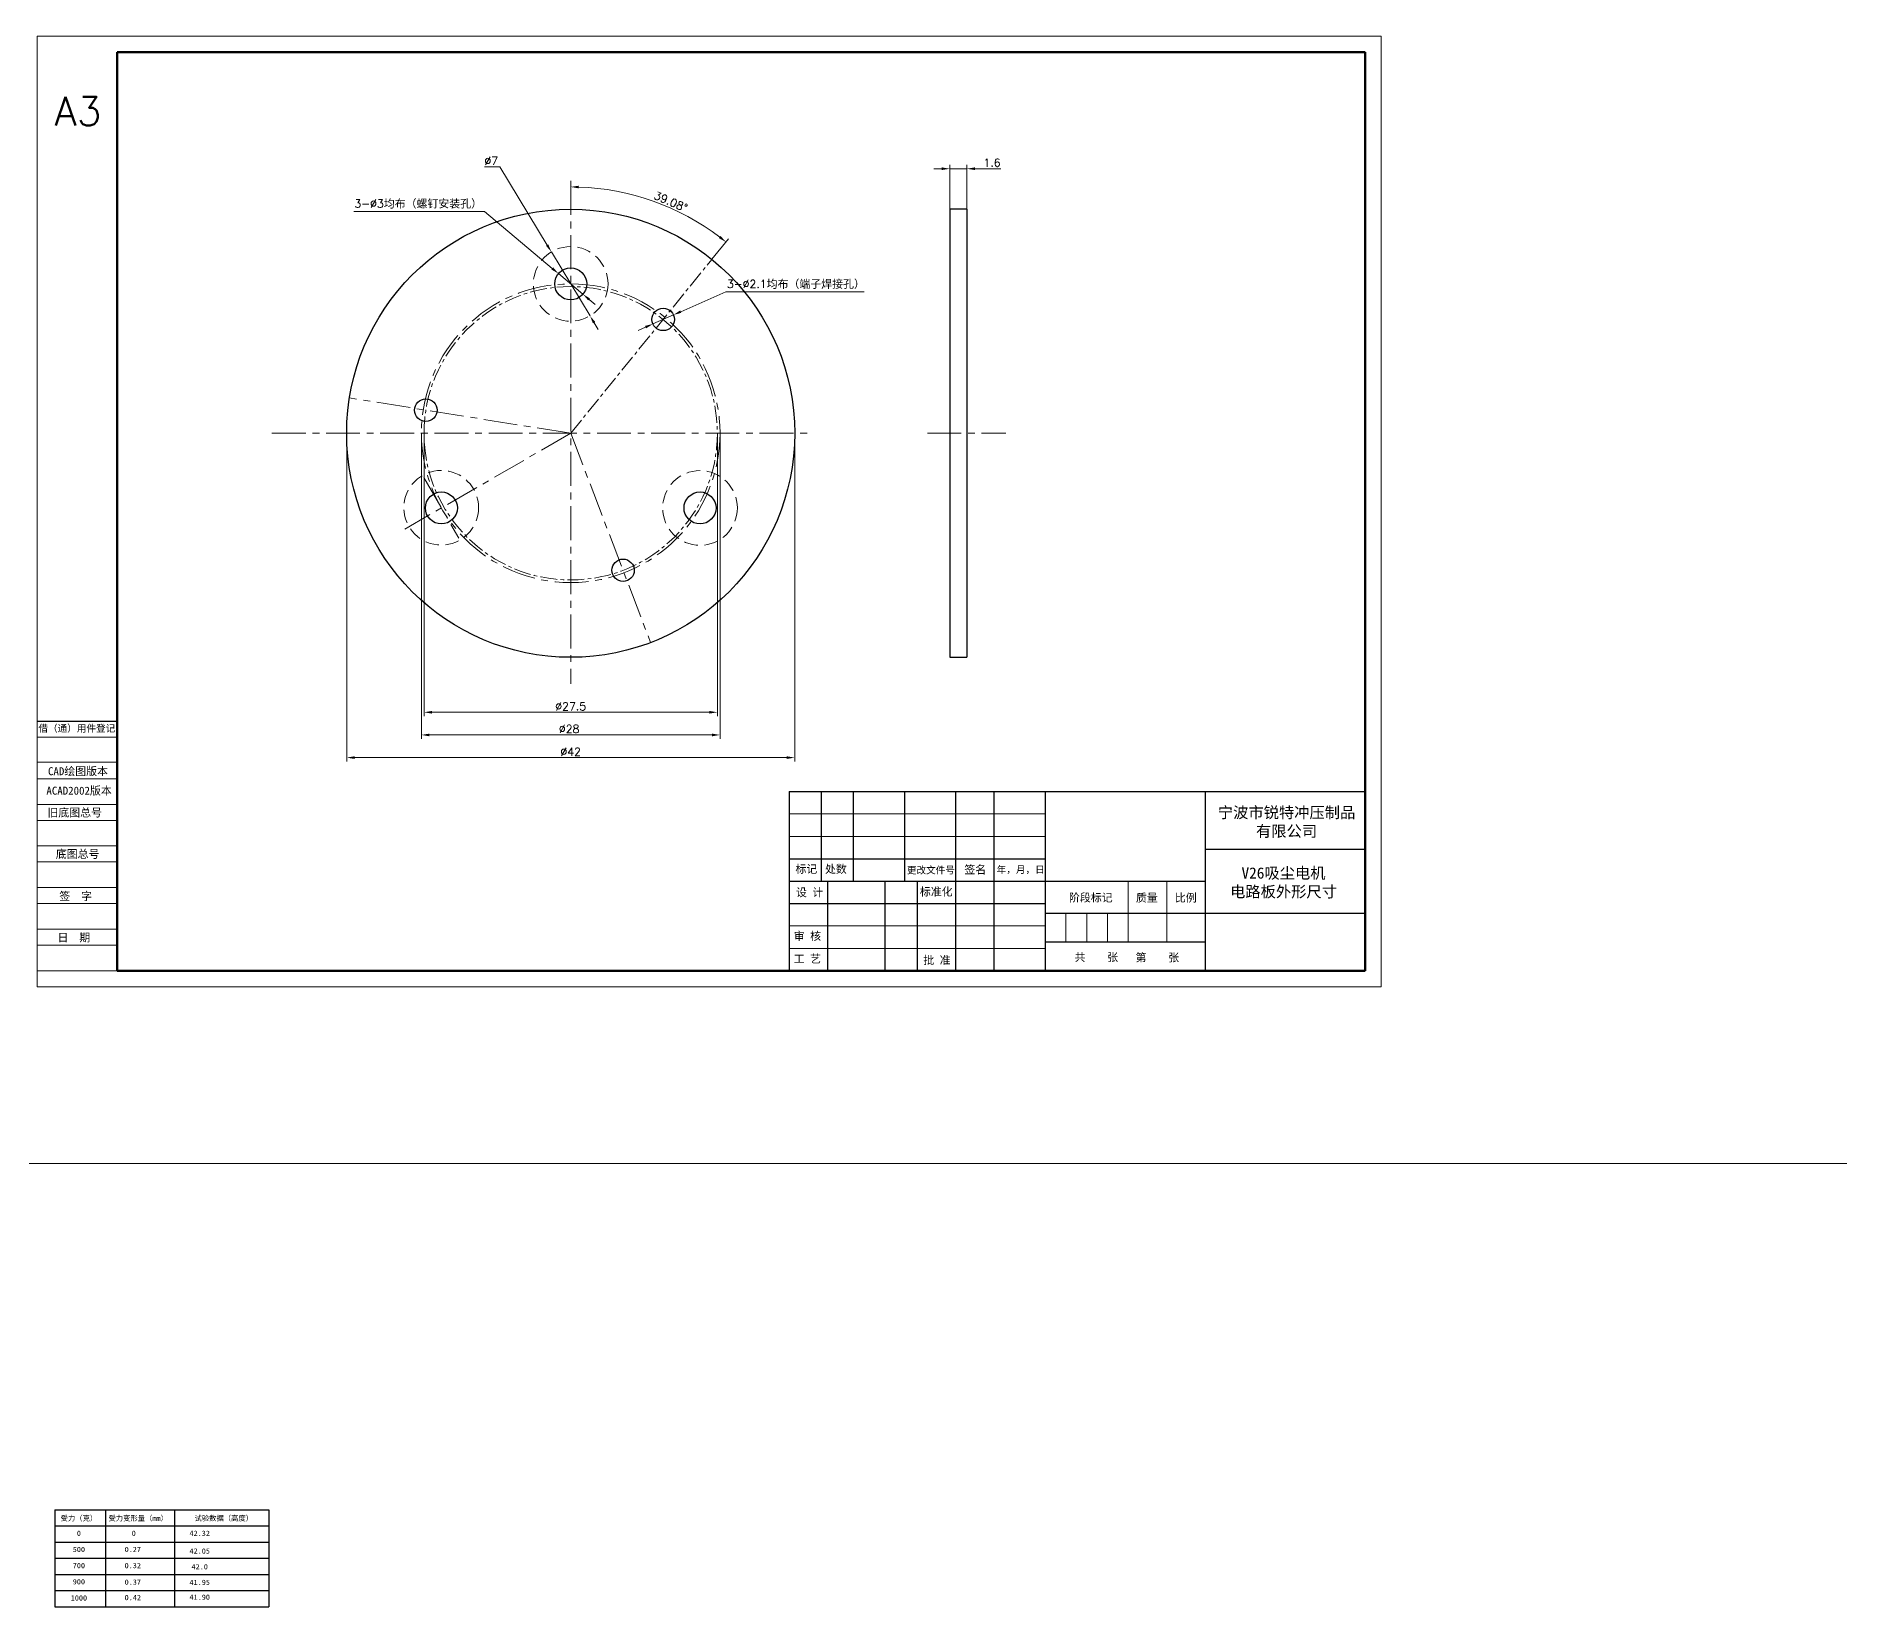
# Model space of a CAD drawing. Header units: millimetres. Extents: x 2517 to 77584, y 486 to 45347.
# Drawn here: x 3475.7 to 3645.4, y 1499.6 to 1646.8 of the extents above; entities that cross this region are included whole.
import ezdxf

# ---------------------------------------------------------------- set-up
doc = ezdxf.new("R2010")
doc.units = ezdxf.units.MM
doc.linetypes.add('CENTER', pattern=[50.8, 31.75, -6.35, 6.35, -6.35])
doc.linetypes.add('HIDDEN', pattern=[9.525, 6.35, -3.175])
for name, color, linetype, lineweight in [('中心线', 1, 'CENTER', 9), ('实线', 7, 'Continuous', 25), ('尺寸标注', 2, 'Continuous', 9), ('引导线', 6, 'Continuous', 9), ('文本', 3, 'Continuous', 15), ('粗实线', 9, 'Continuous', 50), ('虚线', 4, 'HIDDEN', 13)]:
    doc.layers.add(name, color=color, linetype=linetype, lineweight=lineweight)
doc.styles.add('st', font='txt.shx')
doc.styles.get("Standard").update_dxf_attribs({"font": 'simfang.ttf'})
doc.dimstyles.new('st0.3', dxfattribs={"dimscale": 0.3, "dimtxt": 2.5, "dimasz": 2.5, "dimexe": 1.25, "dimexo": 0, "dimtad": 1, "dimtoh": 1, "dimdec": 3, "dimdsep": 46, "dimtxsty": 'st', "dimcen": 0, "dimclrd": 256, "dimclre": 256, "dimclrt": 256, "dimadec": 4, "dimazin": 2, "dimtfac": 1, "dimtdec": 3, "dimtmove": 0, "dimatfit": 1, "dimfxl": 1, "dimlwd": -1, "dimlwe": -1, "dimarcsym": 0})

# ---------------------------------------------------------------- blocks, each defined once
blk = doc.blocks.new('*D481')
at = {"layer": 'Defpoints', "color": 0, "ltscale": 0.1, "transparency": 16777216}
for p in [(3562.91, 1634.37), (3561.31, 1630.57), (3562.91, 1630.57)]:
    blk.add_point(p, dxfattribs=at)
at = {"layer": '尺寸标注', "ltscale": 0.1, "transparency": 16777216}
for p, q in [((3561.31, 1630.57), (3561.31, 1634.75)), ((3562.91, 1630.57), (3562.91, 1634.75)), ((3560.56, 1634.37), (3559.81, 1634.37)), ((3561.31, 1634.37), (3562.91, 1634.37)), ((3563.66, 1634.37), (3566.08, 1634.37))]:
    blk.add_line(p, q, dxfattribs=at)
for points in [[(3560.56, 1634.5), (3560.56, 1634.25), (3561.31, 1634.37)], [(3563.66, 1634.5), (3563.66, 1634.25), (3562.91, 1634.37)]]:
    blk.add_solid(points, dxfattribs=at)
at = {"layer": '尺寸标注', "ltscale": 0.1, "transparency": 16777216, "insert": (3565.27, 1634.94), "char_height": 0.75, "attachment_point": 5, "style": 'st'}
blk.add_mtext('1.6', dxfattribs=at)
blk = doc.blocks.new('*D482')
at = {"layer": 'Defpoints', "color": 0, "ltscale": 0.1, "transparency": 16777216}
for p in [(3524.62, 1624.54), (3526.92, 1622.61)]:
    blk.add_point(p, dxfattribs=at)
at = {"layer": '尺寸标注', "ltscale": 0.1, "transparency": 16777216}
for p, q in [((3517.68, 1630.37), (3505.45, 1630.37)), ((3524.04, 1625.02), (3517.68, 1630.37)), ((3526.92, 1622.61), (3524.62, 1624.54)), ((3527.49, 1622.13), (3528.07, 1621.65))]:
    blk.add_line(p, q, dxfattribs=at)
for points in [[(3524.13, 1625.12), (3523.96, 1624.93), (3524.62, 1624.54)], [(3527.57, 1622.22), (3527.41, 1622.03), (3526.92, 1622.61)]]:
    blk.add_solid(points, dxfattribs=at)
at = {"layer": '尺寸标注', "ltscale": 0.1, "transparency": 16777216, "insert": (3511.47, 1631.05), "char_height": 0.75, "attachment_point": 5, "style": 'st'}
blk.add_mtext('3-∅3均布（螺钉安装孔）', dxfattribs=at)
blk = doc.blocks.new('*D483')
at = {"layer": 'Defpoints', "color": 0, "ltscale": 0.1, "transparency": 16777216}
for p in [(3512.02, 1609.57), (3539.52, 1609.57), (3539.52, 1583.42)]:
    blk.add_point(p, dxfattribs=at)
at = {"layer": '尺寸标注', "ltscale": 0.1, "transparency": 16777216}
for p, q in [((3512.02, 1609.57), (3512.02, 1583.05)), ((3539.52, 1609.57), (3539.52, 1583.05)), ((3512.77, 1583.42), (3538.77, 1583.42))]:
    blk.add_line(p, q, dxfattribs=at)
for points in [[(3512.77, 1583.55), (3512.77, 1583.3), (3512.02, 1583.42)], [(3538.77, 1583.55), (3538.77, 1583.3), (3539.52, 1583.42)]]:
    blk.add_solid(points, dxfattribs=at)
at = {"layer": '尺寸标注', "ltscale": 0.1, "transparency": 16777216, "insert": (3525.77, 1583.98), "char_height": 0.75, "attachment_point": 5, "style": 'st'}
blk.add_mtext('%%c27.5', dxfattribs=at)
blk = doc.blocks.new('*D484')
at = {"layer": 'Defpoints', "color": 0, "ltscale": 0.1, "transparency": 16777216}
for p in [(3511.77, 1609.57), (3539.77, 1609.57), (3539.77, 1581.3)]:
    blk.add_point(p, dxfattribs=at)
at = {"layer": '尺寸标注', "ltscale": 0.1, "transparency": 16777216}
for p, q in [((3511.77, 1609.57), (3511.77, 1580.92)), ((3539.77, 1609.57), (3539.77, 1580.92)), ((3512.52, 1581.3), (3539.02, 1581.3))]:
    blk.add_line(p, q, dxfattribs=at)
for points in [[(3512.52, 1581.42), (3512.52, 1581.17), (3511.77, 1581.3)], [(3539.02, 1581.42), (3539.02, 1581.17), (3539.77, 1581.3)]]:
    blk.add_solid(points, dxfattribs=at)
at = {"layer": '尺寸标注', "ltscale": 0.1, "transparency": 16777216, "insert": (3525.62, 1581.86), "char_height": 0.75, "attachment_point": 5, "style": 'st'}
blk.add_mtext('%%c28', dxfattribs=at)
blk = doc.blocks.new('*D485')
at = {"layer": 'Defpoints', "color": 0, "ltscale": 0.1, "transparency": 16777216}
for p in [(3533.48, 1619.82), (3535.4, 1620.67)]:
    blk.add_point(p, dxfattribs=at)
at = {"layer": '尺寸标注', "ltscale": 0.1, "transparency": 16777216}
for p, q in [((3536.08, 1620.97), (3540.3, 1622.83)), ((3540.3, 1622.83), (3553.28, 1622.83)), ((3532.79, 1619.52), (3532.1, 1619.22)), ((3533.48, 1619.82), (3535.4, 1620.67))]:
    blk.add_line(p, q, dxfattribs=at)
for points in [[(3536.03, 1621.09), (3536.13, 1620.86), (3535.4, 1620.67)], [(3532.74, 1619.64), (3532.84, 1619.41), (3533.48, 1619.82)]]:
    blk.add_solid(points, dxfattribs=at)
at = {"layer": '尺寸标注', "ltscale": 0.1, "transparency": 16777216, "insert": (3546.88, 1623.52), "char_height": 0.75, "attachment_point": 5, "style": 'st'}
blk.add_mtext('3-∅2.1均布（端子焊接孔）', dxfattribs=at)
blk = doc.blocks.new('*D486')
at = {"layer": 'Defpoints', "color": 0, "ltscale": 0.1, "transparency": 16777216}
for p in [(3525.77, 1633.23), (3530.97, 1632.08), (3539.01, 1625.88), (3525.77, 1609.57), (3525.77, 1586.09)]:
    blk.add_point(p, dxfattribs=at)
at = {"layer": '尺寸标注', "ltscale": 0.1, "transparency": 16777216}
blk.add_line((3539.01, 1625.88), (3540.56, 1627.79), dxfattribs=at)
blk.add_arc((3525.77, 1609.57), 23.1, 52.7807, 88.1393, dxfattribs=at)
for points in [[(3526.52, 1632.53), (3526.52, 1632.78), (3525.77, 1632.67)], [(3539.82, 1628.07), (3539.66, 1627.87), (3540.33, 1627.5)]]:
    blk.add_solid(points, dxfattribs=at)
at = {"layer": '尺寸标注', "ltscale": 0.1, "transparency": 16777216, "insert": (3535.15, 1631.29), "char_height": 0.75, "attachment_point": 5, "rotation": 336.6324, "style": 'st'}
blk.add_mtext('39.08°', dxfattribs=at)
blk = doc.blocks.new('*D487')
at = {"layer": 'Defpoints', "color": 0, "ltscale": 0.1, "transparency": 16777216}
for p in [(3504.77, 1609.57), (3546.77, 1609.57), (3546.77, 1579.17)]:
    blk.add_point(p, dxfattribs=at)
at = {"layer": '尺寸标注', "ltscale": 0.1, "transparency": 16777216}
for p, q in [((3504.77, 1609.57), (3504.77, 1578.8)), ((3546.77, 1609.57), (3546.77, 1578.8)), ((3505.52, 1579.17), (3546.02, 1579.17))]:
    blk.add_line(p, q, dxfattribs=at)
for points in [[(3505.52, 1579.3), (3505.52, 1579.05), (3504.77, 1579.17)], [(3546.02, 1579.3), (3546.02, 1579.05), (3546.77, 1579.17)]]:
    blk.add_solid(points, dxfattribs=at)
at = {"layer": '尺寸标注', "ltscale": 0.1, "transparency": 16777216, "insert": (3525.77, 1579.73), "char_height": 0.75, "attachment_point": 5, "style": 'st'}
blk.add_mtext('%%c42', dxfattribs=at)
blk = doc.blocks.new('*D488')
at = {"layer": 'Defpoints', "color": 0, "ltscale": 0.2, "transparency": 16777216}
for p in [(3523.96, 1626.57), (3527.58, 1620.58)]:
    blk.add_point(p, dxfattribs=at)
at = {"layer": '尺寸标注', "ltscale": 0.2, "transparency": 16777216}
for p, q in [((3519.14, 1634.54), (3517.7, 1634.54)), ((3523.57, 1627.21), (3519.14, 1634.54)), ((3527.58, 1620.58), (3523.96, 1626.57)), ((3527.97, 1619.94), (3528.36, 1619.3))]:
    blk.add_line(p, q, dxfattribs=at)
for points in [[(3523.67, 1627.28), (3523.46, 1627.15), (3523.96, 1626.57)], [(3528.08, 1620), (3527.86, 1619.87), (3527.58, 1620.58)]]:
    blk.add_solid(points, dxfattribs=at)
at = {"layer": '尺寸标注', "ltscale": 0.2, "transparency": 16777216, "insert": (3518.32, 1635.1), "char_height": 0.75, "attachment_point": 5, "style": 'st'}
blk.add_mtext('∅7', dxfattribs=at)

msp = doc.modelspace()

# ---------------------------------------------------------------- linework, layer by layer
at = {"layer": '中心线', "ltscale": 0.1}
for p, q in [((3525.768, 1633.2263), (3525.768, 1586.0858)), ((3525.768, 1609.5747), (3505.0312, 1612.8888)), ((3497.7607, 1609.5747), (3548.4174, 1609.5747)), ((3525.768, 1609.5747), (3510.209, 1600.5917)), ((3525.768, 1609.5747), (3533.2663, 1589.9591)), ((3559.2127, 1609.5747), (3566.5513, 1609.5747)), ((3511.9925, 1605.4345), (3515.2712, 1599.7557))]:
    msp.add_line(p, q, dxfattribs=at)
at = {"layer": '中心线', "ltscale": 0.05}
msp.add_line((3525.768, 1609.5747), (3539.0065, 1625.8763), dxfattribs=at)
at = {"layer": '中心线', "ltscale": 0.1}
msp.add_circle((3525.768, 1609.5747), 14, dxfattribs=at)
at = {"layer": '中心线', "ltscale": 0.05}
msp.add_circle((3525.768, 1609.5747), 13.75, dxfattribs=at)
at = {"layer": '实线'}
for p, q in [((3562.9114, 1630.5747), (3561.3114, 1630.5747)), ((3561.3114, 1630.5747), (3561.3114, 1588.5747)), ((3562.9114, 1630.5747), (3562.9114, 1588.5747)), ((3561.3114, 1588.5747), (3562.9114, 1588.5747)), ((3475.7476, 1582.5936), (3483.2476, 1582.5936)), ((3483.2476, 1575.9936), (3483.2476, 1559.1936)), ((3483.2476, 1559.1936), (3483.2476, 1575.9936)), ((3546.2476, 1575.9936), (3600.2476, 1575.9936)), ((3546.2532, 1575.9936), (3546.2532, 1559.1936)), ((3549.2532, 1575.9936), (3549.2532, 1567.5936)), ((3552.2532, 1575.9936), (3552.2532, 1567.5936)), ((3557.0532, 1575.9936), (3557.0532, 1567.5936)), ((3561.8532, 1575.9936), (3561.8532, 1559.1936)), ((3565.4532, 1575.9936), (3565.4532, 1559.1936)), ((3570.2532, 1575.9936), (3570.2532, 1559.1936)), ((3585.2476, 1575.9936), (3585.2476, 1559.1936)), ((3585.2476, 1570.5936), (3600.2476, 1570.5936)), ((3546.2476, 1569.6936), (3570.2532, 1569.6936)), ((3546.2476, 1567.5936), (3570.2532, 1567.5936)), ((3549.8532, 1567.5936), (3549.8532, 1559.1936)), ((3555.2212, 1567.5936), (3555.2212, 1559.1936)), ((3558.2532, 1567.5936), (3558.2532, 1559.1936)), ((3570.2532, 1567.5936), (3585.2476, 1567.5936)), ((3546.2476, 1565.4936), (3570.2532, 1565.4936)), ((3570.2532, 1564.5936), (3600.2476, 1564.5936)), ((3570.2532, 1561.8936), (3585.2476, 1561.8936)), ((3546.2476, 1559.1936), (3600.2476, 1559.1936))]:
    msp.add_line(p, q, dxfattribs=at)
at = {"layer": '实线', "ltscale": 0.1}
for p, q in [((3477.4232, 1508.671), (3497.4832, 1508.671)), ((3477.4232, 1508.671), (3477.4232, 1499.5766)), ((3482.1723, 1508.671), (3482.1723, 1499.5766)), ((3488.636, 1508.671), (3488.636, 1499.5766)), ((3497.4832, 1508.671), (3497.4832, 1499.5766)), ((3477.4232, 1507.1552), (3497.4832, 1507.1552)), ((3477.4232, 1505.6395), (3497.4832, 1505.6395)), ((3477.4232, 1504.1238), (3497.4832, 1504.1238)), ((3477.4232, 1502.608), (3497.4832, 1502.608)), ((3477.4232, 1501.0923), (3497.4832, 1501.0923)), ((3477.4232, 1499.5766), (3497.4832, 1499.5766))]:
    msp.add_line(p, q, dxfattribs=at)
at = {"layer": '实线'}
for centre, radius in [((3525.768, 1609.5747), 21), ((3525.768, 1623.5747), 1.5), ((3534.4361, 1620.2484), 1.05), ((3512.1903, 1611.7447), 1.05), ((3513.6436, 1602.5747), 1.5), ((3537.8924, 1602.5747), 1.5), ((3530.6776, 1596.7311), 1.05)]:
    msp.add_circle(centre, radius, dxfattribs=at)
at = {"layer": '尺寸标注', "ltscale": 0.2}
msp.add_line((3054.3981, 1541.131), (3645.4033, 1541.131), dxfattribs=at)
at = {"layer": '引导线'}
for p, q in [((3475.7476, 1646.7936), (3601.7476, 1646.7936)), ((3475.7476, 1557.6936), (3475.7476, 1646.7936)), ((3601.7476, 1557.6936), (3601.7476, 1646.7936)), ((3483.2476, 1581.0936), (3475.7476, 1581.0936)), ((3483.2476, 1578.7417), (3475.7476, 1578.7417)), ((3483.2476, 1577.1936), (3475.7476, 1577.1936)), ((3483.2476, 1574.7936), (3475.7476, 1574.7936)), ((3546.2476, 1573.8936), (3570.2532, 1573.8936)), ((3483.2476, 1573.2936), (3475.7476, 1573.2936)), ((3483.2476, 1570.8936), (3475.7476, 1570.8936)), ((3546.2476, 1571.7936), (3570.2532, 1571.7936)), ((3483.2476, 1569.3936), (3475.7476, 1569.3936)), ((3483.2476, 1566.9936), (3475.7476, 1566.9936)), ((3483.2476, 1565.4936), (3475.7476, 1565.4936)), ((3546.2476, 1563.3936), (3570.2532, 1563.3936)), ((3483.2476, 1563.0936), (3475.7476, 1563.0936)), ((3483.2476, 1561.5936), (3475.7476, 1561.5936)), ((3546.2476, 1561.2936), (3570.2532, 1561.2936)), ((3483.2476, 1559.1936), (3475.7476, 1559.1936)), ((3475.7476, 1557.6936), (3601.7476, 1557.6936))]:
    msp.add_line(p, q, dxfattribs=at)
at = {"layer": '文本', "ltscale": 0.2}
for p, q in [((3578.0476, 1567.5936), (3578.0476, 1561.8936)), ((3581.6476, 1567.5936), (3581.6476, 1561.8936)), ((3572.1976, 1564.5936), (3572.1976, 1561.8936)), ((3574.1476, 1564.5936), (3574.1476, 1561.8936)), ((3576.0976, 1564.5936), (3576.0976, 1561.8936))]:
    msp.add_line(p, q, dxfattribs=at)
at = {"layer": '粗实线'}
for p, q in [((3483.2476, 1559.1936), (3483.2476, 1645.2936)), ((3483.2476, 1645.2936), (3600.2476, 1645.2936)), ((3600.2476, 1559.1936), (3600.2476, 1645.2936)), ((3483.2476, 1559.1936), (3600.2476, 1559.1936))]:
    msp.add_line(p, q, dxfattribs=at)
at = {"layer": '虚线', "ltscale": 0.2}
for centre in [(3525.768, 1623.5747), (3513.6319, 1602.5951), (3537.8924, 1602.5747)]:
    msp.add_circle(centre, 3.5, dxfattribs=at)

# ---------------------------------------------------------------- texts
at = {"layer": '实线', "ltscale": 0.2, "insert": (3477.3801, 1641.1103), "char_height": 2.7, "width": 7.5, "attachment_point": 1, "style": 'st'}
msp.add_mtext('A3', dxfattribs=at)
at = {"layer": '实线', "attachment_point": 5}
for s, insert, char_height, width in [('宁波市锐特冲压制品\\P有限公司', (3592.8844, 1573.101), 1.05, 18.95394), ('V26吸尘电机\\P电路板外形尺寸', (3592.5975, 1567.4202), 1.05, 18.95394), ('受力（克）', (3479.6643, 1507.8431), 0.49, 6.44035), ('受力变形量（mm）', (3485.2216, 1507.8431), 0.49, 6.44035), ('试验数据（高度）', (3493.2448, 1507.8431), 0.49, 6.44035), ('0', (3479.6643, 1506.4638), 0.49, 6.44035), ('0', (3484.8091, 1506.4638), 0.49, 6.44035), ('42.32', (3490.9921, 1506.4638), 0.49, 6.44035), ('500', (3479.6643, 1504.9481), 0.49, 6.44035), ('0.27', (3484.7168, 1504.9481), 0.49, 6.44035), ('42.05', (3490.9921, 1504.7998), 0.49, 6.44035), ('700', (3479.6643, 1503.4323), 0.49, 6.44035), ('0.32', (3484.7168, 1503.4323), 0.49, 6.44035), ('42.0', (3490.9921, 1503.3261), 0.49, 6.44035), ('1000', (3479.6643, 1500.4009), 0.49, 6.44035), ('900', (3479.6643, 1501.9166), 0.49, 6.44035), ('0.37', (3484.7168, 1501.8877), 0.49, 6.44035), ('0.42', (3484.7168, 1500.4352), 0.49, 6.44035), ('41.95', (3490.9921, 1501.8656), 0.49, 6.44035), ('41.90', (3490.9921, 1500.4769), 0.49, 6.44035)]:
    msp.add_mtext(s, dxfattribs=dict(at, insert=insert, char_height=char_height, width=width))
at = {"layer": '文本', "ltscale": 0.2, "attachment_point": 5}
for s, insert, char_height, width in [('借（通）用件登记', (3479.4713, 1581.8754), 0.66, 15.33858), ('CAD绘图版本', (3479.5779, 1577.852), 0.75, 22.739105), ('ACAD2002版本', (3479.6807, 1576.0307), 0.75, 17.552856), ('旧底图总号', (3479.2748, 1573.9716), 0.75, 19.856529), ('底图总号', (3479.5428, 1570.0919), 0.75, 4.35348), ('标记', (3547.8629, 1568.6912), 0.75, 4.35348), ('处数', (3550.6288, 1568.6846), 0.75, 4.35348), ('更改文件号', (3559.538, 1568.5853), 0.66, 9.65645), ('签名', (3563.6974, 1568.6331), 0.75, 4.35348), ('年，月，日', (3567.9551, 1568.6267), 0.66, 5.570091), ('设 计', (3548.1696, 1566.4956), 0.75, 4.35348), ('标准化', (3560.0389, 1566.5638), 0.75, 4.35348), ('签  字', (3479.3597, 1566.1437), 0.75, 4.35348), ('阶段标记', (3574.5306, 1566.0073), 0.75, 4.35348), ('质量', (3579.7845, 1565.9899), 0.75, 4.35348), ('比例', (3583.4358, 1565.9899), 0.75, 4.35348), ('日  期', (3479.1922, 1562.2624), 0.75, 4.35348), ('审 核', (3547.9647, 1562.4034), 0.75, 4.35348), ('工 艺', (3547.9527, 1560.2891), 0.75, 4.35348), ('批 准', (3560.1072, 1560.1492), 0.75, 4.35348), ('共    张', (3575.0497, 1560.4177), 0.75, 4.35348), ('第    张', (3580.7697, 1560.3907), 0.75, 4.35348)]:
    msp.add_mtext(s, dxfattribs=dict(at, insert=insert, char_height=char_height, width=width))

# ---------------------------------------------------------------- dimensions: what is measured, and where the dimension line sits
at = {"layer": '尺寸标注', "ltscale": 0.2}
dim = msp.add_diameter_dim_2p(p1=(3527.5798, 1620.5802), p2=(3523.9562, 1626.5693), dimstyle='st0.3', dxfattribs=at)
dim.commit()
dim.dimension.update_dxf_attribs({"geometry": '*D488', "text_midpoint": (3518.3226, 1634.5373), "dimtype": 163})
at = {"layer": '尺寸标注', "ltscale": 0.1}
dim = msp.add_linear_dim(base=(3562.9114, 1634.3747), p1=(3561.3114, 1630.5747), p2=(3562.9114, 1630.5747), dimstyle='st0.3', dxfattribs=at)
dim.commit()
dim.dimension.update_dxf_attribs({"geometry": '*D481', "text_midpoint": (3565.2689, 1634.3747), "dimtype": 160})
dim = msp.add_angular_dim_2l(base=(3530.9739, 1632.0764), line1=((3525.768, 1609.5747), (3539.0065, 1625.8763)), line2=((3525.768, 1633.2263), (3525.768, 1586.0858)), dimstyle='st0.3', dxfattribs=at)
dim.commit()
dim.dimension.update_dxf_attribs({"geometry": '*D486', "text_midpoint": (3534.9285, 1630.7764), "dimtype": 162})
for p1, p2, text, picture, middle in [((3526.9167, 1622.6101), (3524.6193, 1624.5393), '3-<>均布（螺钉安装孔）', '*D482', (3511.4701, 1630.3659)), ((3533.4753, 1619.8249), (3535.3969, 1620.6719), '3-<>均布（端子焊接孔）', '*D485', (3546.8831, 1622.8319))]:
    dim = msp.add_diameter_dim_2p(p1=p1, p2=p2, text=text, dimstyle='st0.3', dxfattribs=at)
    dim.commit()
    dim.dimension.update_dxf_attribs({"geometry": picture, "text_midpoint": middle, "dimtype": 163})
for base, p1, p2, picture, middle in [((3546.768, 1579.1711), (3504.768, 1609.5747), (3546.768, 1609.5747), '*D487', (3525.7675, 1579.1711)), ((3539.768, 1581.2964), (3511.768, 1609.5747), (3539.768, 1609.5747), '*D484', (3525.6156, 1581.2964)), ((3539.518, 1583.4217), (3512.018, 1609.5747), (3539.518, 1609.5747), '*D483', (3525.7675, 1583.4217))]:
    dim = msp.add_linear_dim(base=base, p1=p1, p2=p2, text='%%c<>', dimstyle='st0.3', dxfattribs=at)
    dim.commit()
    dim.dimension.update_dxf_attribs({"geometry": picture, "text_midpoint": middle, "dimtype": 160})

doc.saveas('drawing.dxf')
